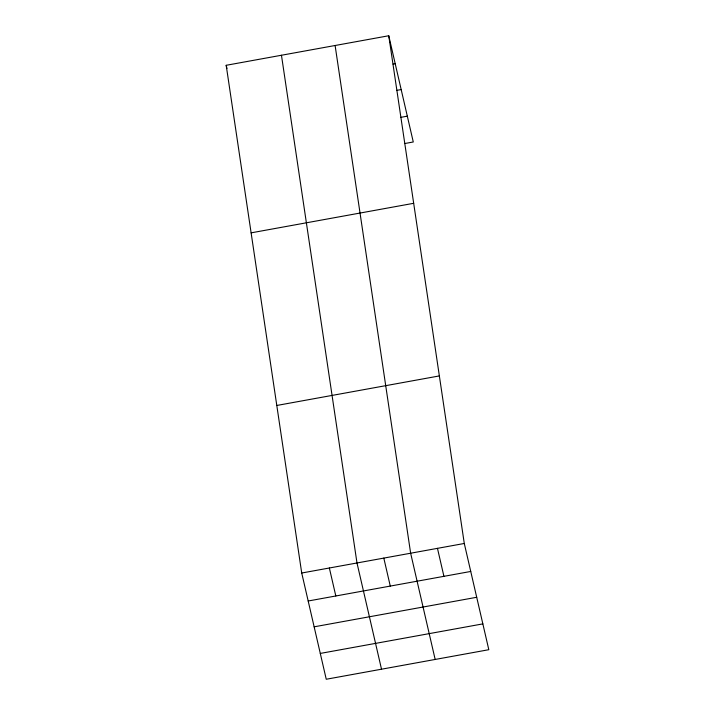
<?xml version="1.0" encoding="UTF-8"?>
<svg xmlns="http://www.w3.org/2000/svg" width="715" height="715" viewBox="0 0 715 715"><rect width="100%" height="100%" fill="white"/><g stroke="black" fill="none" stroke-linecap="round" stroke-linejoin="round"><path stroke-width="1.07" d="M388.754 35.75L464.285 543.472L488.81 649.703L326.246 679.25L301.721 573.019L226.19 65.297L388.754 35.75L413.279 141.981L404.699 143.545M393.071 64.127L395.216 63.742M396.888 90.34L401.178 89.563M400.883 117.332L407.318 116.161M251.117 232.849L413.681 203.301M276.794 405.468L439.359 375.92M301.721 573.019L464.285 543.472M308.183 601.002L470.747 571.455M314.144 626.823L476.708 597.275M320.284 653.43L482.848 623.882M437.464 548.342L443.926 576.335M435.167 659.453L410.642 553.222L335.112 45.501M383.812 558.093L390.274 586.086M381.515 669.204L356.991 562.973L281.46 55.252M226.19 65.297L226.932 68.524M329.356 567.996L335.818 595.979"/></g></svg>
